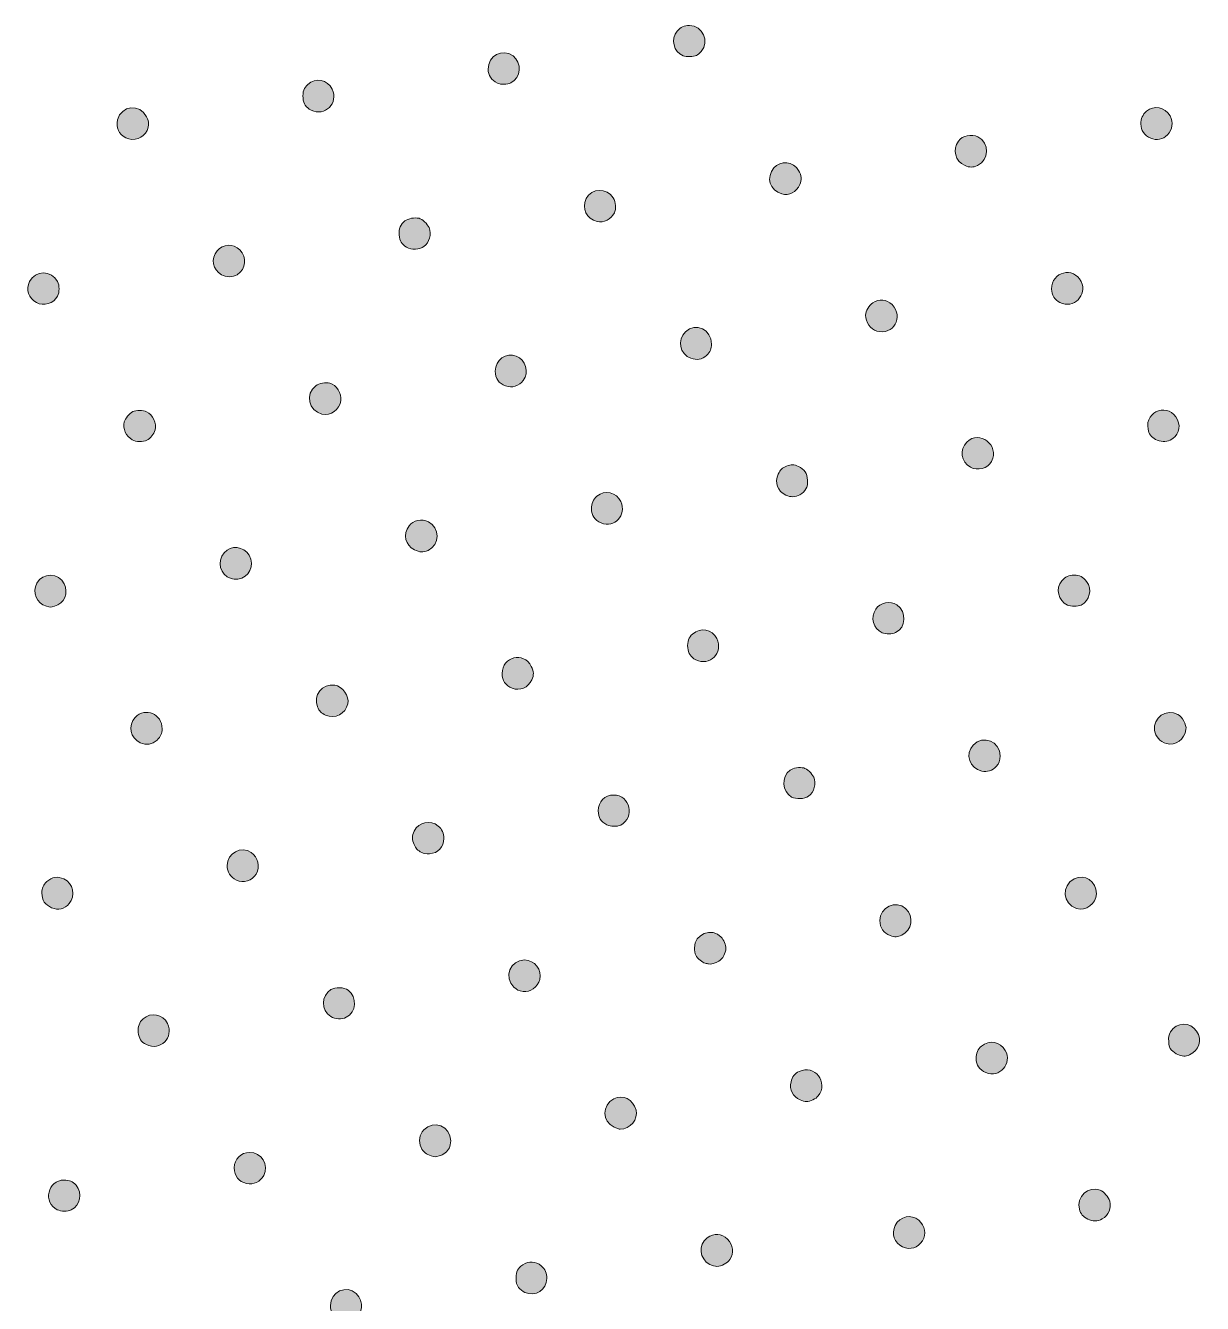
# Model space of a CAD drawing. Extents: x 0 to 500, y 2 to 498.
# Drawn here: x 368.6 to 492.3, y 363.2 to 497.4 of the extents above; entities that cross this region are included whole.
import ezdxf

# ---------------------------------------------------------------- set-up
doc = ezdxf.new("R2010")
doc.units = 0
doc.header["$MEASUREMENT"] = 0
doc.layers.add('LAYER_1', color=7, linetype='Continuous', lineweight=0)

# ---------------------------------------------------------------- blocks, each defined once
blk = doc.blocks.new('Block_0')
at = {"layer": 'LAYER_1', "true_color": 0x000000, "transparency": 33554687}
h = blk.add_hatch(color=18, dxfattribs=at)
h.dxf.hatch_style = 2
edge = h.paths.add_edge_path()
edge.add_spline(control_points=[(439.13, 494.27), (439.27, 494.35), (439.5, 494.54), (439.63, 494.7), (440.53, 495.76), (439.78, 497.41), (438.41, 497.41), (437.82, 497.41), (437.49, 497.26), (437.1, 496.81), (436.4, 496.02), (436.74, 494.63), (437.73, 494.24), (437.73, 494.24), (437.73, 494.24), (437.73, 494.24), (438.08, 494.1), (438.83, 494.12), (439.13, 494.27)], knot_values=[0, 0, 0, 0, 1, 1, 1, 2, 2, 2, 3, 3, 3, 4, 4, 4, 5, 5, 5, 6, 6, 6, 6], degree=3, periodic=0)
h = blk.add_hatch(color=18, dxfattribs=at)
h.dxf.hatch_style = 2
edge = h.paths.add_edge_path()
edge.add_spline(control_points=[(419.86, 494.23), (418.72, 495.04), (417.24, 494.25), (417.24, 492.82), (417.24, 492.19), (417.59, 491.67), (418.22, 491.37), (418.6, 491.19), (419.24, 491.2), (419.64, 491.39), (420.69, 491.89), (420.82, 493.54), (419.86, 494.23)], knot_values=[0, 0, 0, 0, 1, 1, 1, 2, 2, 2, 3, 3, 3, 4, 4, 4, 4], degree=3, periodic=0)
h = blk.add_hatch(color=18, dxfattribs=at)
h.dxf.hatch_style = 2
edge = h.paths.add_edge_path()
edge.add_spline(control_points=[(398.29, 491.23), (397.9, 490.88), (397.74, 490.43), (397.79, 489.79), (397.84, 489.18), (398.1, 488.8), (398.64, 488.53), (400.1, 487.8), (401.56, 489.27), (400.85, 490.74), (400.37, 491.73), (399.13, 491.96), (398.29, 491.23)], knot_values=[0, 0, 0, 0, 1, 1, 1, 2, 2, 2, 3, 3, 3, 4, 4, 4, 4], degree=3, periodic=0)
h = blk.add_hatch(color=18, dxfattribs=at)
h.dxf.hatch_style = 2
edge = h.paths.add_edge_path()
edge.add_spline(control_points=[(381.35, 487.82), (380.65, 489.23), (378.68, 489.03), (378.31, 487.51), (378.12, 486.68), (378.42, 486.01), (379.17, 485.62), (380.01, 485.2), (381.02, 485.55), (381.4, 486.4), (381.64, 486.92), (381.63, 487.27), (381.35, 487.82)], knot_values=[0, 0, 0, 0, 1, 1, 1, 2, 2, 2, 3, 3, 3, 4, 4, 4, 4], degree=3, periodic=0)
h = blk.add_hatch(color=18, dxfattribs=at)
h.dxf.hatch_style = 2
edge = h.paths.add_edge_path()
edge.add_spline(control_points=[(488.89, 487.91), (488.36, 488.84), (487.19, 489.08), (486.42, 488.4), (486.01, 488.04), (485.83, 487.64), (485.83, 487.07), (485.83, 486.39), (486.18, 485.87), (486.86, 485.58), (487.47, 485.31), (488.15, 485.45), (488.61, 485.92), (489.15, 486.48), (489.26, 487.25), (488.89, 487.91)], knot_values=[0, 0, 0, 0, 1, 1, 1, 2, 2, 2, 3, 3, 3, 4, 4, 4, 5, 5, 5, 5], degree=3, periodic=0)
h = blk.add_hatch(color=18, dxfattribs=at)
h.dxf.hatch_style = 2
edge = h.paths.add_edge_path()
edge.add_spline(control_points=[(468.71, 485.71), (468.03, 486.06), (467.08, 485.85), (466.67, 485.28), (466.01, 484.35), (466.32, 483.18), (467.35, 482.71), (467.82, 482.49), (468.18, 482.49), (468.66, 482.71), (469.91, 483.27), (469.93, 485.09), (468.71, 485.71)], knot_values=[0, 0, 0, 0, 1, 1, 1, 2, 2, 2, 3, 3, 3, 4, 4, 4, 4], degree=3, periodic=0)
h = blk.add_hatch(color=18, dxfattribs=at)
h.dxf.hatch_style = 2
edge = h.paths.add_edge_path()
edge.add_spline(control_points=[(449.87, 482.2), (449.34, 483.14), (447.95, 483.27), (447.26, 482.45), (446.42, 481.47), (446.84, 480.1), (448.1, 479.72), (448.86, 479.49), (449.64, 479.9), (450, 480.72), (450.22, 481.21), (450.18, 481.64), (449.87, 482.2)], knot_values=[0, 0, 0, 0, 1, 1, 1, 2, 2, 2, 3, 3, 3, 4, 4, 4, 4], degree=3, periodic=0)
h = blk.add_hatch(color=18, dxfattribs=at)
h.dxf.hatch_style = 2
edge = h.paths.add_edge_path()
edge.add_spline(control_points=[(430.38, 479.32), (429.75, 480.4), (428.08, 480.35), (427.54, 479.23), (427.04, 478.19), (427.57, 477.08), (428.69, 476.82), (429.4, 476.66), (430.16, 477.04), (430.51, 477.73), (430.71, 478.1), (430.64, 478.87), (430.38, 479.32)], knot_values=[0, 0, 0, 0, 1, 1, 1, 2, 2, 2, 3, 3, 3, 4, 4, 4, 4], degree=3, periodic=0)
h = blk.add_hatch(color=18, dxfattribs=at)
h.dxf.hatch_style = 2
edge = h.paths.add_edge_path()
edge.add_spline(control_points=[(411.03, 476.2), (410.88, 476.56), (410.31, 477.08), (409.98, 477.16), (409.53, 477.27), (408.84, 477.14), (408.5, 476.89), (408.04, 476.53), (407.85, 476.07), (407.9, 475.41), (407.94, 474.77), (408.14, 474.45), (408.68, 474.13), (409.17, 473.84), (410.03, 473.87), (410.48, 474.19), (411.07, 474.61), (411.32, 475.5), (411.03, 476.2)], knot_values=[0, 0, 0, 0, 1, 1, 1, 2, 2, 2, 3, 3, 3, 4, 4, 4, 5, 5, 5, 6, 6, 6, 6], degree=3, periodic=0)
h = blk.add_hatch(color=18, dxfattribs=at)
h.dxf.hatch_style = 2
edge = h.paths.add_edge_path()
edge.add_spline(control_points=[(390.86, 471.23), (391.81, 471.88), (391.93, 473.05), (391.14, 473.84), (390.44, 474.54), (389.4, 474.5), (388.76, 473.73), (388.08, 472.93), (388.29, 471.76), (389.21, 471.23), (389.21, 471.23), (389.21, 471.23), (389.21, 471.23), (389.72, 470.95), (390.43, 470.95), (390.86, 471.23)], knot_values=[0, 0, 0, 0, 1, 1, 1, 2, 2, 2, 3, 3, 3, 4, 4, 4, 5, 5, 5, 5], degree=3, periodic=0)
h = blk.add_hatch(color=18, dxfattribs=at)
h.dxf.hatch_style = 2
edge = h.paths.add_edge_path()
edge.add_spline(control_points=[(372.01, 468.99), (372.21, 469.37), (372.21, 470.14), (372.01, 470.52), (371.38, 471.74), (369.64, 471.74), (369.05, 470.52), (368.64, 469.66), (368.93, 468.77), (369.79, 468.3), (369.79, 468.3), (369.79, 468.3), (369.79, 468.3), (370.53, 467.89), (371.61, 468.23), (372.01, 468.99)], knot_values=[0, 0, 0, 0, 1, 1, 1, 2, 2, 2, 3, 3, 3, 4, 4, 4, 5, 5, 5, 5], degree=3, periodic=0)
h = blk.add_hatch(color=18, dxfattribs=at)
h.dxf.hatch_style = 2
edge = h.paths.add_edge_path()
edge.add_spline(control_points=[(476.45, 469.73), (476.46, 469.1), (476.76, 468.6), (477.33, 468.32), (478.75, 467.6), (480.25, 469.09), (479.55, 470.52), (478.77, 472.14), (476.44, 471.55), (476.45, 469.73)], knot_values=[0, 0, 0, 0, 1, 1, 1, 2, 2, 2, 3, 3, 3, 3], degree=3, periodic=0)
h = blk.add_hatch(color=18, dxfattribs=at)
h.dxf.hatch_style = 2
edge = h.paths.add_edge_path()
edge.add_spline(control_points=[(457.65, 468.28), (457.3, 468.05), (456.91, 467.37), (456.91, 467), (456.92, 466.26), (457.43, 465.51), (458.07, 465.32), (459.82, 464.82), (460.98, 466.8), (459.68, 468.09), (459.1, 468.67), (458.35, 468.75), (457.65, 468.28)], knot_values=[0, 0, 0, 0, 1, 1, 1, 2, 2, 2, 3, 3, 3, 4, 4, 4, 4], degree=3, periodic=0)
h = blk.add_hatch(color=18, dxfattribs=at)
h.dxf.hatch_style = 2
edge = h.paths.add_edge_path()
edge.add_spline(control_points=[(440.72, 463.95), (440.72, 465.47), (439.06, 466.25), (437.98, 465.24), (437.06, 464.38), (437.37, 462.87), (438.54, 462.46), (439.17, 462.23), (439.74, 462.33), (440.19, 462.76), (440.58, 463.13), (440.72, 463.46), (440.72, 463.95)], knot_values=[0, 0, 0, 0, 1, 1, 1, 2, 2, 2, 3, 3, 3, 4, 4, 4, 4], degree=3, periodic=0)
h = blk.add_hatch(color=18, dxfattribs=at)
h.dxf.hatch_style = 2
edge = h.paths.add_edge_path()
edge.add_spline(control_points=[(420.2, 462.69), (419.13, 463.09), (417.99, 462.28), (417.99, 461.11), (417.99, 460.35), (418.36, 459.81), (419.08, 459.55), (419.74, 459.31), (420.5, 459.54), (420.94, 460.13), (421.57, 460.95), (421.18, 462.32), (420.2, 462.69)], knot_values=[0, 0, 0, 0, 1, 1, 1, 2, 2, 2, 3, 3, 3, 4, 4, 4, 4], degree=3, periodic=0)
h = blk.add_hatch(color=18, dxfattribs=at)
h.dxf.hatch_style = 2
edge = h.paths.add_edge_path()
edge.add_spline(control_points=[(400.62, 459.85), (400.17, 459.96), (399.48, 459.83), (399.13, 459.57), (397.99, 458.7), (398.38, 456.95), (399.78, 456.6), (400.68, 456.38), (401.64, 457.06), (401.77, 458.01), (401.87, 458.74), (401.28, 459.68), (400.62, 459.85)], knot_values=[0, 0, 0, 0, 1, 1, 1, 2, 2, 2, 3, 3, 3, 4, 4, 4, 4], degree=3, periodic=0)
h = blk.add_hatch(color=18, dxfattribs=at)
h.dxf.hatch_style = 2
edge = h.paths.add_edge_path()
edge.add_spline(control_points=[(489.68, 456), (488.83, 457.83), (486.22, 457), (486.58, 455.02), (486.67, 454.52), (486.91, 454.19), (487.38, 453.92), (487.81, 453.68), (488.51, 453.64), (488.9, 453.84), (489.74, 454.28), (490.06, 455.17), (489.68, 456)], knot_values=[0, 0, 0, 0, 1, 1, 1, 2, 2, 2, 3, 3, 3, 4, 4, 4, 4], degree=3, periodic=0)
h = blk.add_hatch(color=18, dxfattribs=at)
h.dxf.hatch_style = 2
edge = h.paths.add_edge_path()
edge.add_spline(control_points=[(381.39, 453.85), (381.77, 454.04), (382.12, 454.5), (382.24, 454.93), (382.43, 455.63), (382.02, 456.52), (381.36, 456.83), (380.96, 457.02), (380.26, 457.03), (379.91, 456.85), (379.54, 456.66), (379.09, 456.11), (379.01, 455.77), (378.85, 455.04), (379.18, 454.29), (379.85, 453.88), (379.85, 453.88), (379.85, 453.88), (379.85, 453.88), (380.2, 453.67), (381.01, 453.65), (381.39, 453.85)], knot_values=[0, 0, 0, 0, 1, 1, 1, 2, 2, 2, 3, 3, 3, 4, 4, 4, 5, 5, 5, 6, 6, 6, 7, 7, 7, 7], degree=3, periodic=0)
h = blk.add_hatch(color=18, dxfattribs=at)
h.dxf.hatch_style = 2
edge = h.paths.add_edge_path()
edge.add_spline(control_points=[(467.53, 453.65), (466.75, 452.88), (466.94, 451.58), (467.91, 451.02), (468.65, 450.59), (469.77, 450.89), (470.14, 451.63), (471.01, 453.33), (468.86, 454.99), (467.53, 453.65)], knot_values=[0, 0, 0, 0, 1, 1, 1, 2, 2, 2, 3, 3, 3, 3], degree=3, periodic=0)
h = blk.add_hatch(color=18, dxfattribs=at)
h.dxf.hatch_style = 2
edge = h.paths.add_edge_path()
edge.add_spline(control_points=[(450.81, 449.65), (450.77, 450.35), (450.45, 450.83), (449.86, 451.1), (449.39, 451.31), (449.06, 451.32), (448.61, 451.13), (448.14, 450.94), (447.94, 450.74), (447.73, 450.29), (447.32, 449.39), (447.65, 448.5), (448.54, 448.08), (449.04, 447.85), (449.5, 447.86), (450, 448.13), (450.59, 448.44), (450.85, 448.92), (450.81, 449.65)], knot_values=[0, 0, 0, 0, 1, 1, 1, 2, 2, 2, 3, 3, 3, 4, 4, 4, 5, 5, 5, 6, 6, 6, 6], degree=3, periodic=0)
h = blk.add_hatch(color=18, dxfattribs=at)
h.dxf.hatch_style = 2
edge = h.paths.add_edge_path()
edge.add_spline(control_points=[(428.68, 447.97), (428.27, 447.61), (428.09, 447.21), (428.09, 446.64), (428.09, 445.96), (428.45, 445.45), (429.12, 445.16), (430.51, 444.55), (431.83, 445.99), (431.19, 447.4), (430.74, 448.38), (429.48, 448.67), (428.68, 447.97)], knot_values=[0, 0, 0, 0, 1, 1, 1, 2, 2, 2, 3, 3, 3, 4, 4, 4, 4], degree=3, periodic=0)
h = blk.add_hatch(color=18, dxfattribs=at)
h.dxf.hatch_style = 2
edge = h.paths.add_edge_path()
edge.add_spline(control_points=[(410.97, 445.29), (410.3, 445.63), (409.34, 445.43), (408.93, 444.85), (408.28, 443.94), (408.53, 442.82), (409.49, 442.35), (410.06, 442.06), (410.41, 442.05), (410.93, 442.28), (412.17, 442.85), (412.2, 444.66), (410.97, 445.29)], knot_values=[0, 0, 0, 0, 1, 1, 1, 2, 2, 2, 3, 3, 3, 4, 4, 4, 4], degree=3, periodic=0)
h = blk.add_hatch(color=18, dxfattribs=at)
h.dxf.hatch_style = 2
edge = h.paths.add_edge_path()
edge.add_spline(control_points=[(392.13, 441.76), (391.56, 442.73), (390.22, 442.86), (389.52, 442.03), (388.71, 441.07), (389.06, 439.75), (390.24, 439.31), (390.39, 439.26), (390.71, 439.23), (390.94, 439.26), (392.13, 439.38), (392.75, 440.7), (392.13, 441.76)], knot_values=[0, 0, 0, 0, 1, 1, 1, 2, 2, 2, 3, 3, 3, 4, 4, 4, 4], degree=3, periodic=0)
h = blk.add_hatch(color=18, dxfattribs=at)
h.dxf.hatch_style = 2
edge = h.paths.add_edge_path()
edge.add_spline(control_points=[(372.7, 438.78), (372.14, 439.93), (370.42, 439.97), (369.82, 438.83), (369.31, 437.86), (369.78, 436.71), (370.83, 436.41), (371.26, 436.29), (371.28, 436.29), (371.69, 436.4), (372.7, 436.68), (373.17, 437.8), (372.7, 438.78)], knot_values=[0, 0, 0, 0, 1, 1, 1, 2, 2, 2, 3, 3, 3, 4, 4, 4, 4], degree=3, periodic=0)
h = blk.add_hatch(color=18, dxfattribs=at)
h.dxf.hatch_style = 2
edge = h.paths.add_edge_path()
edge.add_spline(control_points=[(479.54, 436.53), (480.47, 437.01), (480.74, 438.15), (480.12, 439.01), (479.77, 439.49), (479.41, 439.67), (478.81, 439.67), (478.24, 439.67), (477.91, 439.52), (477.52, 439.07), (476.84, 438.3), (477.15, 436.96), (478.11, 436.53), (478.11, 436.53), (478.11, 436.53), (478.11, 436.53), (478.48, 436.37), (479.22, 436.36), (479.54, 436.53)], knot_values=[0, 0, 0, 0, 1, 1, 1, 2, 2, 2, 3, 3, 3, 4, 4, 4, 5, 5, 5, 6, 6, 6, 6], degree=3, periodic=0)
h = blk.add_hatch(color=18, dxfattribs=at)
h.dxf.hatch_style = 2
edge = h.paths.add_edge_path()
edge.add_spline(control_points=[(460.19, 436.55), (459.48, 437.02), (458.44, 436.81), (457.97, 436.1), (457.38, 435.22), (457.7, 434.04), (458.64, 433.63), (459.03, 433.46), (459.68, 433.47), (460.06, 433.65), (461.17, 434.17), (461.24, 435.85), (460.19, 436.55)], knot_values=[0, 0, 0, 0, 1, 1, 1, 2, 2, 2, 3, 3, 3, 4, 4, 4, 4], degree=3, periodic=0)
h = blk.add_hatch(color=18, dxfattribs=at)
h.dxf.hatch_style = 2
edge = h.paths.add_edge_path()
edge.add_spline(control_points=[(438.72, 433.49), (438.32, 433.14), (438.16, 432.69), (438.22, 432.05), (438.27, 431.45), (438.53, 431.06), (439.06, 430.79), (440.53, 430.06), (441.99, 431.52), (441.27, 433.01), (440.8, 433.99), (439.56, 434.23), (438.72, 433.49)], knot_values=[0, 0, 0, 0, 1, 1, 1, 2, 2, 2, 3, 3, 3, 4, 4, 4, 4], degree=3, periodic=0)
h = blk.add_hatch(color=18, dxfattribs=at)
h.dxf.hatch_style = 2
edge = h.paths.add_edge_path()
edge.add_spline(control_points=[(421.78, 430.09), (420.98, 431.68), (418.71, 431.13), (418.71, 429.33), (418.71, 428.6), (419.07, 428.08), (419.78, 427.8), (420.57, 427.48), (421.45, 427.86), (421.83, 428.68), (422.07, 429.18), (422.05, 429.54), (421.78, 430.09)], knot_values=[0, 0, 0, 0, 1, 1, 1, 2, 2, 2, 3, 3, 3, 4, 4, 4, 4], degree=3, periodic=0)
h = blk.add_hatch(color=18, dxfattribs=at)
h.dxf.hatch_style = 2
edge = h.paths.add_edge_path()
edge.add_spline(control_points=[(401.12, 428.12), (399.81, 428.31), (398.82, 427.06), (399.32, 425.85), (399.51, 425.38), (399.71, 425.17), (400.16, 424.97), (401.14, 424.52), (402.27, 425.1), (402.5, 426.17), (402.66, 426.97), (401.94, 427.99), (401.12, 428.12)], knot_values=[0, 0, 0, 0, 1, 1, 1, 2, 2, 2, 3, 3, 3, 4, 4, 4, 4], degree=3, periodic=0)
h = blk.add_hatch(color=18, dxfattribs=at)
h.dxf.hatch_style = 2
edge = h.paths.add_edge_path()
edge.add_spline(control_points=[(382.99, 423.53), (382.99, 425.09), (381.22, 425.85), (380.16, 424.73), (379.36, 423.89), (379.62, 422.56), (380.69, 422.07), (381.32, 421.78), (381.97, 421.88), (382.45, 422.34), (382.84, 422.7), (382.99, 423.04), (382.99, 423.53)], knot_values=[0, 0, 0, 0, 1, 1, 1, 2, 2, 2, 3, 3, 3, 4, 4, 4, 4], degree=3, periodic=0)
h = blk.add_hatch(color=18, dxfattribs=at)
h.dxf.hatch_style = 2
edge = h.paths.add_edge_path()
edge.add_spline(control_points=[(489.71, 425.05), (488.53, 425.71), (487.06, 424.69), (487.27, 423.37), (487.38, 422.68), (487.8, 422.21), (488.52, 421.98), (489.45, 421.69), (490.44, 422.41), (490.57, 423.47), (490.64, 423.98), (490.2, 424.78), (489.71, 425.05)], knot_values=[0, 0, 0, 0, 1, 1, 1, 2, 2, 2, 3, 3, 3, 4, 4, 4, 4], degree=3, periodic=0)
h = blk.add_hatch(color=18, dxfattribs=at)
h.dxf.hatch_style = 2
edge = h.paths.add_edge_path()
edge.add_spline(control_points=[(471.04, 420.69), (471.04, 422.21), (469.25, 422.94), (468.22, 421.83), (467.32, 420.88), (467.81, 419.38), (469.11, 419.09), (469.65, 418.96), (470.26, 419.16), (470.63, 419.57), (470.95, 419.92), (471.04, 420.17), (471.04, 420.69)], knot_values=[0, 0, 0, 0, 1, 1, 1, 2, 2, 2, 3, 3, 3, 4, 4, 4, 4], degree=3, periodic=0)
h = blk.add_hatch(color=18, dxfattribs=at)
h.dxf.hatch_style = 2
edge = h.paths.add_edge_path()
edge.add_spline(control_points=[(451.45, 418.46), (451.3, 418.82), (450.74, 419.34), (450.4, 419.42), (449.99, 419.53), (449.28, 419.41), (448.97, 419.19), (448.02, 418.51), (448.11, 416.93), (449.13, 416.37), (449.61, 416.11), (450.48, 416.15), (450.91, 416.45), (451.5, 416.88), (451.74, 417.77), (451.45, 418.46)], knot_values=[0, 0, 0, 0, 1, 1, 1, 2, 2, 2, 3, 3, 3, 4, 4, 4, 5, 5, 5, 5], degree=3, periodic=0)
h = blk.add_hatch(color=18, dxfattribs=at)
h.dxf.hatch_style = 2
edge = h.paths.add_edge_path()
edge.add_spline(control_points=[(430.43, 416.58), (429.49, 416.58), (428.81, 415.89), (428.81, 414.92), (428.81, 414.22), (429.08, 413.78), (429.73, 413.44), (430.08, 413.25), (430.83, 413.24), (431.17, 413.42), (432.72, 414.22), (432.16, 416.58), (430.43, 416.58)], knot_values=[0, 0, 0, 0, 1, 1, 1, 2, 2, 2, 3, 3, 3, 4, 4, 4, 4], degree=3, periodic=0)
h = blk.add_hatch(color=18, dxfattribs=at)
h.dxf.hatch_style = 2
edge = h.paths.add_edge_path()
edge.add_spline(control_points=[(411.07, 410.41), (411.99, 410.46), (412.6, 411.11), (412.59, 412.02), (412.58, 412.57), (412.4, 412.98), (412, 413.32), (411.18, 414.01), (409.94, 413.75), (409.48, 412.79), (409.24, 412.29), (409.23, 411.86), (409.46, 411.37), (409.64, 410.96), (409.83, 410.77), (410.27, 410.53), (410.27, 410.53), (410.27, 410.53), (410.27, 410.53), (410.46, 410.43), (410.71, 410.39), (411.07, 410.41)], knot_values=[0, 0, 0, 0, 1, 1, 1, 2, 2, 2, 3, 3, 3, 4, 4, 4, 5, 5, 5, 6, 6, 6, 7, 7, 7, 7], degree=3, periodic=0)
h = blk.add_hatch(color=18, dxfattribs=at)
h.dxf.hatch_style = 2
edge = h.paths.add_edge_path()
edge.add_spline(control_points=[(392.36, 410.54), (391.28, 411.27), (389.82, 410.48), (389.82, 409.17), (389.82, 408.49), (390.14, 407.99), (390.8, 407.64), (391.47, 407.28), (392.5, 407.6), (392.88, 408.28), (393.3, 409.03), (393.07, 410.06), (392.36, 410.54)], knot_values=[0, 0, 0, 0, 1, 1, 1, 2, 2, 2, 3, 3, 3, 4, 4, 4, 4], degree=3, periodic=0)
h = blk.add_hatch(color=18, dxfattribs=at)
h.dxf.hatch_style = 2
edge = h.paths.add_edge_path()
edge.add_spline(control_points=[(478.81, 407.76), (477.46, 407.08), (477.62, 405.13), (479.06, 404.67), (480.07, 404.35), (481.15, 405.15), (481.15, 406.21), (481.15, 407.52), (479.92, 408.33), (478.81, 407.76)], knot_values=[0, 0, 0, 0, 1, 1, 1, 2, 2, 2, 3, 3, 3, 3], degree=3, periodic=0)
h = blk.add_hatch(color=18, dxfattribs=at)
h.dxf.hatch_style = 2
edge = h.paths.add_edge_path()
edge.add_spline(control_points=[(372.66, 407.77), (372.02, 408.06), (371.39, 407.96), (370.88, 407.49), (370.5, 407.14), (370.35, 406.81), (370.35, 406.27), (370.35, 405.54), (370.69, 405.03), (371.38, 404.73), (372.06, 404.44), (372.72, 404.6), (373.23, 405.17), (373.93, 405.97), (373.64, 407.33), (372.66, 407.77)], knot_values=[0, 0, 0, 0, 1, 1, 1, 2, 2, 2, 3, 3, 3, 4, 4, 4, 5, 5, 5, 5], degree=3, periodic=0)
h = blk.add_hatch(color=18, dxfattribs=at)
h.dxf.hatch_style = 2
edge = h.paths.add_edge_path()
edge.add_spline(control_points=[(461.11, 404.65), (460.09, 405.59), (458.41, 404.8), (458.41, 403.38), (458.41, 402.61), (458.79, 402.07), (459.5, 401.82), (459.99, 401.64), (460.26, 401.65), (460.71, 401.86), (461.8, 402.35), (462.01, 403.81), (461.11, 404.65)], knot_values=[0, 0, 0, 0, 1, 1, 1, 2, 2, 2, 3, 3, 3, 4, 4, 4, 4], degree=3, periodic=0)
h = blk.add_hatch(color=18, dxfattribs=at)
h.dxf.hatch_style = 2
edge = h.paths.add_edge_path()
edge.add_spline(control_points=[(442.22, 400.45), (442.22, 400.82), (442, 401.37), (441.73, 401.66), (440.75, 402.71), (438.92, 401.98), (438.92, 400.53), (438.92, 400.26), (438.99, 399.91), (439.07, 399.75), (439.26, 399.38), (439.73, 398.98), (440.05, 398.91), (440.19, 398.88), (440.35, 398.84), (440.4, 398.83), (440.6, 398.76), (441.16, 398.91), (441.49, 399.11), (441.87, 399.36), (442.22, 400), (442.22, 400.45)], knot_values=[0, 0, 0, 0, 1, 1, 1, 2, 2, 2, 3, 3, 3, 4, 4, 4, 5, 5, 5, 6, 6, 6, 7, 7, 7, 7], degree=3, periodic=0)
h = blk.add_hatch(color=18, dxfattribs=at)
h.dxf.hatch_style = 2
edge = h.paths.add_edge_path()
edge.add_spline(control_points=[(421.08, 399.25), (419.55, 399.25), (418.83, 397.42), (419.95, 396.41), (420.29, 396.1), (420.42, 396.03), (420.93, 395.95), (421.65, 395.83), (422.45, 396.41), (422.67, 397.19), (422.94, 398.2), (422.12, 399.25), (421.08, 399.25)], knot_values=[0, 0, 0, 0, 1, 1, 1, 2, 2, 2, 3, 3, 3, 4, 4, 4, 4], degree=3, periodic=0)
h = blk.add_hatch(color=18, dxfattribs=at)
h.dxf.hatch_style = 2
edge = h.paths.add_edge_path()
edge.add_spline(control_points=[(402.53, 396.08), (402.08, 396.4), (401.22, 396.43), (400.72, 396.14), (399.69, 395.55), (399.68, 393.92), (400.71, 393.31), (401.17, 393.03), (401.84, 392.99), (402.33, 393.23), (403.39, 393.73), (403.51, 395.38), (402.53, 396.08)], knot_values=[0, 0, 0, 0, 1, 1, 1, 2, 2, 2, 3, 3, 3, 4, 4, 4, 4], degree=3, periodic=0)
h = blk.add_hatch(color=18, dxfattribs=at)
h.dxf.hatch_style = 2
edge = h.paths.add_edge_path()
edge.add_spline(control_points=[(380.98, 393.06), (380.58, 392.72), (380.43, 392.26), (380.48, 391.63), (380.53, 391.02), (380.79, 390.63), (381.33, 390.37), (382.8, 389.64), (384.26, 391.1), (383.54, 392.58), (383.06, 393.57), (381.82, 393.8), (380.98, 393.06)], knot_values=[0, 0, 0, 0, 1, 1, 1, 2, 2, 2, 3, 3, 3, 4, 4, 4, 4], degree=3, periodic=0)
h = blk.add_hatch(color=18, dxfattribs=at)
h.dxf.hatch_style = 2
edge = h.paths.add_edge_path()
edge.add_spline(control_points=[(491.69, 391.77), (491.03, 392.76), (489.55, 392.73), (488.95, 391.7), (488.74, 391.34), (488.71, 391.21), (488.75, 390.68), (488.78, 390.17), (488.83, 390.04), (489.06, 389.79), (489.21, 389.62), (489.51, 389.41), (489.71, 389.32), (490.17, 389.11), (490.5, 389.1), (490.95, 389.29), (491.97, 389.71), (492.3, 390.84), (491.69, 391.77)], knot_values=[0, 0, 0, 0, 1, 1, 1, 2, 2, 2, 3, 3, 3, 4, 4, 4, 5, 5, 5, 6, 6, 6, 6], degree=3, periodic=0)
h = blk.add_hatch(color=18, dxfattribs=at)
h.dxf.hatch_style = 2
edge = h.paths.add_edge_path()
edge.add_spline(control_points=[(469.07, 390.2), (468.7, 389.88), (468.52, 389.46), (468.52, 388.91), (468.52, 388.22), (468.87, 387.71), (469.55, 387.42), (470.97, 386.8), (472.35, 388.39), (471.58, 389.75), (471.05, 390.69), (469.9, 390.89), (469.07, 390.2)], knot_values=[0, 0, 0, 0, 1, 1, 1, 2, 2, 2, 3, 3, 3, 4, 4, 4, 4], degree=3, periodic=0)
h = blk.add_hatch(color=18, dxfattribs=at)
h.dxf.hatch_style = 2
edge = h.paths.add_edge_path()
edge.add_spline(control_points=[(451.93, 384.97), (453.04, 386.38), (451.53, 388.32), (449.93, 387.54), (449.45, 387.31), (449.19, 386.98), (449.07, 386.44), (448.88, 385.62), (449.25, 384.9), (450.03, 384.55), (450.24, 384.45), (450.54, 384.37), (450.69, 384.37), (451.08, 384.37), (451.7, 384.67), (451.93, 384.97)], knot_values=[0, 0, 0, 0, 1, 1, 1, 2, 2, 2, 3, 3, 3, 4, 4, 4, 5, 5, 5, 5], degree=3, periodic=0)
h = blk.add_hatch(color=18, dxfattribs=at)
h.dxf.hatch_style = 2
edge = h.paths.add_edge_path()
edge.add_spline(control_points=[(431.13, 381.47), (432.17, 381.47), (433.04, 382.53), (432.78, 383.49), (432.47, 384.63), (431.42, 385.15), (430.44, 384.65), (429.19, 384.02), (429.21, 382.28), (430.47, 381.69), (430.47, 381.69), (430.47, 381.69), (430.47, 381.69), (430.73, 381.57), (431.03, 381.47), (431.13, 381.47)], knot_values=[0, 0, 0, 0, 1, 1, 1, 2, 2, 2, 3, 3, 3, 4, 4, 4, 5, 5, 5, 5], degree=3, periodic=0)
h = blk.add_hatch(color=18, dxfattribs=at)
h.dxf.hatch_style = 2
edge = h.paths.add_edge_path()
edge.add_spline(control_points=[(413.17, 379.51), (413.24, 379.66), (413.31, 379.99), (413.31, 380.26), (413.31, 381.78), (411.51, 382.51), (410.48, 381.41), (410, 380.9), (409.9, 380.22), (410.21, 379.54), (410.4, 379.11), (410.76, 378.82), (411.25, 378.68), (411.68, 378.55), (411.71, 378.55), (412.11, 378.66), (412.52, 378.78), (412.98, 379.14), (413.17, 379.51)], knot_values=[0, 0, 0, 0, 1, 1, 1, 2, 2, 2, 3, 3, 3, 4, 4, 4, 5, 5, 5, 6, 6, 6, 6], degree=3, periodic=0)
h = blk.add_hatch(color=18, dxfattribs=at)
h.dxf.hatch_style = 2
edge = h.paths.add_edge_path()
edge.add_spline(control_points=[(392.19, 379.03), (391.27, 379.03), (390.57, 378.33), (390.57, 377.42), (390.57, 376.57), (391.05, 375.95), (391.84, 375.78), (392.6, 375.62), (393.32, 375.94), (393.66, 376.61), (394.23, 377.72), (393.43, 379.04), (392.19, 379.03)], knot_values=[0, 0, 0, 0, 1, 1, 1, 2, 2, 2, 3, 3, 3, 4, 4, 4, 4], degree=3, periodic=0)
h = blk.add_hatch(color=18, dxfattribs=at)
h.dxf.hatch_style = 2
edge = h.paths.add_edge_path()
edge.add_spline(control_points=[(373.94, 375.58), (373.6, 375.98), (373.25, 376.13), (372.67, 376.13), (370.96, 376.13), (370.43, 373.77), (371.97, 373.01), (372.35, 372.83), (373.09, 372.82), (373.43, 372.99), (374.41, 373.5), (374.65, 374.73), (373.94, 375.58)], knot_values=[0, 0, 0, 0, 1, 1, 1, 2, 2, 2, 3, 3, 3, 4, 4, 4, 4], degree=3, periodic=0)
h = blk.add_hatch(color=18, dxfattribs=at)
h.dxf.hatch_style = 2
edge = h.paths.add_edge_path()
edge.add_spline(control_points=[(482.56, 373.9), (482.42, 374.36), (481.95, 374.9), (481.55, 375.07), (480.34, 375.58), (479.02, 374.37), (479.37, 373.06), (479.5, 372.57), (479.76, 372.26), (480.24, 372.03), (480.75, 371.77), (481.29, 371.78), (481.76, 372.04), (482.44, 372.43), (482.77, 373.19), (482.56, 373.9)], knot_values=[0, 0, 0, 0, 1, 1, 1, 2, 2, 2, 3, 3, 3, 4, 4, 4, 5, 5, 5, 5], degree=3, periodic=0)
h = blk.add_hatch(color=18, dxfattribs=at)
h.dxf.hatch_style = 2
edge = h.paths.add_edge_path()
edge.add_spline(control_points=[(462.49, 371.9), (461.71, 372.59), (460.52, 372.33), (460.02, 371.36), (459.58, 370.51), (459.92, 369.5), (460.79, 369.11), (461.58, 368.75), (462.44, 369.01), (462.87, 369.74), (463.31, 370.49), (463.17, 371.31), (462.49, 371.9)], knot_values=[0, 0, 0, 0, 1, 1, 1, 2, 2, 2, 3, 3, 3, 4, 4, 4, 4], degree=3, periodic=0)
h = blk.add_hatch(color=18, dxfattribs=at)
h.dxf.hatch_style = 2
edge = h.paths.add_edge_path()
edge.add_spline(control_points=[(442.65, 367.78), (443.11, 368.47), (443.01, 369.29), (442.38, 369.92), (441.76, 370.54), (441.01, 370.58), (440.27, 370.05), (439.3, 369.35), (439.44, 367.82), (440.53, 367.27), (440.76, 367.15), (441.1, 367.06), (441.29, 367.06), (441.74, 367.06), (442.41, 367.41), (442.65, 367.78)], knot_values=[0, 0, 0, 0, 1, 1, 1, 2, 2, 2, 3, 3, 3, 4, 4, 4, 5, 5, 5, 5], degree=3, periodic=0)
h = blk.add_hatch(color=18, dxfattribs=at)
h.dxf.hatch_style = 2
edge = h.paths.add_edge_path()
edge.add_spline(control_points=[(422.82, 367.12), (422.27, 367.61), (421.51, 367.65), (420.88, 367.22), (420.33, 366.84), (420.18, 366.55), (420.18, 365.85), (420.18, 365.3), (420.22, 365.17), (420.45, 364.86), (420.6, 364.67), (420.9, 364.43), (421.11, 364.33), (422.18, 363.83), (423.41, 364.61), (423.41, 365.79), (423.41, 366.36), (423.24, 366.76), (422.82, 367.12)], knot_values=[0, 0, 0, 0, 1, 1, 1, 2, 2, 2, 3, 3, 3, 4, 4, 4, 5, 5, 5, 6, 6, 6, 6], degree=3, periodic=0)
h = blk.add_hatch(color=18, dxfattribs=at)
h.dxf.hatch_style = 2
edge = h.paths.add_edge_path()
edge.add_spline(control_points=[(403.37, 364.22), (402.35, 365.17), (400.67, 364.38), (400.67, 362.95), (400.67, 362.19), (401.05, 361.65), (401.76, 361.39), (402.25, 361.22), (402.52, 361.23), (402.98, 361.43), (404.07, 361.93), (404.27, 363.38), (403.37, 364.22)], knot_values=[0, 0, 0, 0, 1, 1, 1, 2, 2, 2, 3, 3, 3, 4, 4, 4, 4], degree=3, periodic=0)
at = {"layer": 'LAYER_1'}
for points, knots in [([(439.13, 494.27), (439.27, 494.35), (439.5, 494.54), (439.63, 494.7), (440.53, 495.76), (439.78, 497.41), (438.41, 497.41), (437.82, 497.41), (437.49, 497.26), (437.1, 496.81), (436.4, 496.02), (436.74, 494.63), (437.73, 494.24), (437.73, 494.24), (437.73, 494.24), (437.73, 494.24), (438.08, 494.1), (438.83, 494.12), (439.13, 494.27)], [0, 0, 0, 0, 1, 1, 1, 2, 2, 2, 3, 3, 3, 4, 4, 4, 5, 5, 5, 6, 6, 6, 6]), ([(419.86, 494.23), (418.72, 495.04), (417.24, 494.25), (417.24, 492.82), (417.24, 492.19), (417.59, 491.67), (418.22, 491.37), (418.6, 491.19), (419.24, 491.2), (419.64, 491.39), (420.69, 491.89), (420.82, 493.54), (419.86, 494.23)], [0, 0, 0, 0, 1, 1, 1, 2, 2, 2, 3, 3, 3, 4, 4, 4, 4]), ([(398.29, 491.23), (397.9, 490.88), (397.74, 490.43), (397.79, 489.79), (397.84, 489.18), (398.1, 488.8), (398.64, 488.53), (400.1, 487.8), (401.56, 489.27), (400.85, 490.74), (400.37, 491.73), (399.13, 491.96), (398.29, 491.23)], [0, 0, 0, 0, 1, 1, 1, 2, 2, 2, 3, 3, 3, 4, 4, 4, 4]), ([(381.35, 487.82), (380.65, 489.23), (378.68, 489.03), (378.31, 487.51), (378.12, 486.68), (378.42, 486.01), (379.17, 485.62), (380.01, 485.2), (381.02, 485.55), (381.4, 486.4), (381.64, 486.92), (381.63, 487.27), (381.35, 487.82)], [0, 0, 0, 0, 1, 1, 1, 2, 2, 2, 3, 3, 3, 4, 4, 4, 4]), ([(488.89, 487.91), (488.36, 488.84), (487.19, 489.08), (486.42, 488.4), (486.01, 488.04), (485.83, 487.64), (485.83, 487.07), (485.83, 486.39), (486.18, 485.87), (486.86, 485.58), (487.47, 485.31), (488.15, 485.45), (488.61, 485.92), (489.15, 486.48), (489.26, 487.25), (488.89, 487.91)], [0, 0, 0, 0, 1, 1, 1, 2, 2, 2, 3, 3, 3, 4, 4, 4, 5, 5, 5, 5]), ([(468.71, 485.71), (468.03, 486.06), (467.08, 485.85), (466.67, 485.28), (466.01, 484.35), (466.32, 483.18), (467.35, 482.71), (467.82, 482.49), (468.18, 482.49), (468.66, 482.71), (469.91, 483.27), (469.93, 485.09), (468.71, 485.71)], [0, 0, 0, 0, 1, 1, 1, 2, 2, 2, 3, 3, 3, 4, 4, 4, 4]), ([(449.87, 482.2), (449.34, 483.14), (447.95, 483.27), (447.26, 482.45), (446.42, 481.47), (446.84, 480.1), (448.1, 479.72), (448.86, 479.49), (449.64, 479.9), (450, 480.72), (450.22, 481.21), (450.18, 481.64), (449.87, 482.2)], [0, 0, 0, 0, 1, 1, 1, 2, 2, 2, 3, 3, 3, 4, 4, 4, 4]), ([(430.38, 479.32), (429.75, 480.4), (428.08, 480.35), (427.54, 479.23), (427.04, 478.19), (427.57, 477.08), (428.69, 476.82), (429.4, 476.66), (430.16, 477.04), (430.51, 477.73), (430.71, 478.1), (430.64, 478.87), (430.38, 479.32)], [0, 0, 0, 0, 1, 1, 1, 2, 2, 2, 3, 3, 3, 4, 4, 4, 4]), ([(411.03, 476.2), (410.88, 476.56), (410.31, 477.08), (409.98, 477.16), (409.53, 477.27), (408.84, 477.14), (408.5, 476.89), (408.04, 476.53), (407.85, 476.07), (407.9, 475.41), (407.94, 474.77), (408.14, 474.45), (408.68, 474.13), (409.17, 473.84), (410.03, 473.87), (410.48, 474.19), (411.07, 474.61), (411.32, 475.5), (411.03, 476.2)], [0, 0, 0, 0, 1, 1, 1, 2, 2, 2, 3, 3, 3, 4, 4, 4, 5, 5, 5, 6, 6, 6, 6]), ([(390.86, 471.23), (391.81, 471.88), (391.93, 473.05), (391.14, 473.84), (390.44, 474.54), (389.4, 474.5), (388.76, 473.73), (388.08, 472.93), (388.29, 471.76), (389.21, 471.23), (389.21, 471.23), (389.21, 471.23), (389.21, 471.23), (389.72, 470.95), (390.43, 470.95), (390.86, 471.23)], [0, 0, 0, 0, 1, 1, 1, 2, 2, 2, 3, 3, 3, 4, 4, 4, 5, 5, 5, 5]), ([(372.01, 468.99), (372.21, 469.37), (372.21, 470.14), (372.01, 470.52), (371.38, 471.74), (369.64, 471.74), (369.05, 470.52), (368.64, 469.66), (368.93, 468.77), (369.79, 468.3), (369.79, 468.3), (369.79, 468.3), (369.79, 468.3), (370.53, 467.89), (371.61, 468.23), (372.01, 468.99)], [0, 0, 0, 0, 1, 1, 1, 2, 2, 2, 3, 3, 3, 4, 4, 4, 5, 5, 5, 5]), ([(476.45, 469.73), (476.46, 469.1), (476.76, 468.6), (477.33, 468.32), (478.75, 467.6), (480.25, 469.09), (479.55, 470.52), (478.77, 472.14), (476.44, 471.55), (476.45, 469.73)], [0, 0, 0, 0, 1, 1, 1, 2, 2, 2, 3, 3, 3, 3]), ([(457.65, 468.28), (457.3, 468.05), (456.91, 467.37), (456.91, 467), (456.92, 466.26), (457.43, 465.51), (458.07, 465.32), (459.82, 464.82), (460.98, 466.8), (459.68, 468.09), (459.1, 468.67), (458.35, 468.75), (457.65, 468.28)], [0, 0, 0, 0, 1, 1, 1, 2, 2, 2, 3, 3, 3, 4, 4, 4, 4]), ([(440.72, 463.95), (440.72, 465.47), (439.06, 466.25), (437.98, 465.24), (437.06, 464.38), (437.37, 462.87), (438.54, 462.46), (439.17, 462.23), (439.74, 462.33), (440.19, 462.76), (440.58, 463.13), (440.72, 463.46), (440.72, 463.95)], [0, 0, 0, 0, 1, 1, 1, 2, 2, 2, 3, 3, 3, 4, 4, 4, 4]), ([(420.2, 462.69), (419.13, 463.09), (417.99, 462.28), (417.99, 461.11), (417.99, 460.35), (418.36, 459.81), (419.08, 459.55), (419.74, 459.31), (420.5, 459.54), (420.94, 460.13), (421.57, 460.95), (421.18, 462.32), (420.2, 462.69)], [0, 0, 0, 0, 1, 1, 1, 2, 2, 2, 3, 3, 3, 4, 4, 4, 4]), ([(400.62, 459.85), (400.17, 459.96), (399.48, 459.83), (399.13, 459.57), (397.99, 458.7), (398.38, 456.95), (399.78, 456.6), (400.68, 456.38), (401.64, 457.06), (401.77, 458.01), (401.87, 458.74), (401.28, 459.68), (400.62, 459.85)], [0, 0, 0, 0, 1, 1, 1, 2, 2, 2, 3, 3, 3, 4, 4, 4, 4]), ([(489.68, 456), (488.83, 457.83), (486.22, 457), (486.58, 455.02), (486.67, 454.52), (486.91, 454.19), (487.38, 453.92), (487.81, 453.68), (488.51, 453.64), (488.9, 453.84), (489.74, 454.28), (490.06, 455.17), (489.68, 456)], [0, 0, 0, 0, 1, 1, 1, 2, 2, 2, 3, 3, 3, 4, 4, 4, 4]), ([(381.39, 453.85), (381.77, 454.04), (382.12, 454.5), (382.24, 454.93), (382.43, 455.63), (382.02, 456.52), (381.36, 456.83), (380.96, 457.02), (380.26, 457.03), (379.91, 456.85), (379.54, 456.66), (379.09, 456.11), (379.01, 455.77), (378.85, 455.04), (379.18, 454.29), (379.85, 453.88), (379.85, 453.88), (379.85, 453.88), (379.85, 453.88), (380.2, 453.67), (381.01, 453.65), (381.39, 453.85)], [0, 0, 0, 0, 1, 1, 1, 2, 2, 2, 3, 3, 3, 4, 4, 4, 5, 5, 5, 6, 6, 6, 7, 7, 7, 7]), ([(467.53, 453.65), (466.75, 452.88), (466.94, 451.58), (467.91, 451.02), (468.65, 450.59), (469.77, 450.89), (470.14, 451.63), (471.01, 453.33), (468.86, 454.99), (467.53, 453.65)], [0, 0, 0, 0, 1, 1, 1, 2, 2, 2, 3, 3, 3, 3]), ([(450.81, 449.65), (450.77, 450.35), (450.45, 450.83), (449.86, 451.1), (449.39, 451.31), (449.06, 451.32), (448.61, 451.13), (448.14, 450.94), (447.94, 450.74), (447.73, 450.29), (447.32, 449.39), (447.65, 448.5), (448.54, 448.08), (449.04, 447.85), (449.5, 447.86), (450, 448.13), (450.59, 448.44), (450.85, 448.92), (450.81, 449.65)], [0, 0, 0, 0, 1, 1, 1, 2, 2, 2, 3, 3, 3, 4, 4, 4, 5, 5, 5, 6, 6, 6, 6]), ([(428.68, 447.97), (428.27, 447.61), (428.09, 447.21), (428.09, 446.64), (428.09, 445.96), (428.45, 445.45), (429.12, 445.16), (430.51, 444.55), (431.83, 445.99), (431.19, 447.4), (430.74, 448.38), (429.48, 448.67), (428.68, 447.97)], [0, 0, 0, 0, 1, 1, 1, 2, 2, 2, 3, 3, 3, 4, 4, 4, 4]), ([(410.97, 445.29), (410.3, 445.63), (409.34, 445.43), (408.93, 444.85), (408.28, 443.94), (408.53, 442.82), (409.49, 442.35), (410.06, 442.06), (410.41, 442.05), (410.93, 442.28), (412.17, 442.85), (412.2, 444.66), (410.97, 445.29)], [0, 0, 0, 0, 1, 1, 1, 2, 2, 2, 3, 3, 3, 4, 4, 4, 4]), ([(392.13, 441.76), (391.56, 442.73), (390.22, 442.86), (389.52, 442.03), (388.71, 441.07), (389.06, 439.75), (390.24, 439.31), (390.39, 439.26), (390.71, 439.23), (390.94, 439.26), (392.13, 439.38), (392.75, 440.7), (392.13, 441.76)], [0, 0, 0, 0, 1, 1, 1, 2, 2, 2, 3, 3, 3, 4, 4, 4, 4]), ([(372.7, 438.78), (372.14, 439.93), (370.42, 439.97), (369.82, 438.83), (369.31, 437.86), (369.78, 436.71), (370.83, 436.41), (371.26, 436.29), (371.28, 436.29), (371.69, 436.4), (372.7, 436.68), (373.17, 437.8), (372.7, 438.78)], [0, 0, 0, 0, 1, 1, 1, 2, 2, 2, 3, 3, 3, 4, 4, 4, 4]), ([(479.54, 436.53), (480.47, 437.01), (480.74, 438.15), (480.12, 439.01), (479.77, 439.49), (479.41, 439.67), (478.81, 439.67), (478.24, 439.67), (477.91, 439.52), (477.52, 439.07), (476.84, 438.3), (477.15, 436.96), (478.11, 436.53), (478.11, 436.53), (478.11, 436.53), (478.11, 436.53), (478.48, 436.37), (479.22, 436.36), (479.54, 436.53)], [0, 0, 0, 0, 1, 1, 1, 2, 2, 2, 3, 3, 3, 4, 4, 4, 5, 5, 5, 6, 6, 6, 6]), ([(460.19, 436.55), (459.48, 437.02), (458.44, 436.81), (457.97, 436.1), (457.38, 435.22), (457.7, 434.04), (458.64, 433.63), (459.03, 433.46), (459.68, 433.47), (460.06, 433.65), (461.17, 434.17), (461.24, 435.85), (460.19, 436.55)], [0, 0, 0, 0, 1, 1, 1, 2, 2, 2, 3, 3, 3, 4, 4, 4, 4]), ([(438.72, 433.49), (438.32, 433.14), (438.16, 432.69), (438.22, 432.05), (438.27, 431.45), (438.53, 431.06), (439.06, 430.79), (440.53, 430.06), (441.99, 431.52), (441.27, 433.01), (440.8, 433.99), (439.56, 434.23), (438.72, 433.49)], [0, 0, 0, 0, 1, 1, 1, 2, 2, 2, 3, 3, 3, 4, 4, 4, 4]), ([(421.78, 430.09), (420.98, 431.68), (418.71, 431.13), (418.71, 429.33), (418.71, 428.6), (419.07, 428.08), (419.78, 427.8), (420.57, 427.48), (421.45, 427.86), (421.83, 428.68), (422.07, 429.18), (422.05, 429.54), (421.78, 430.09)], [0, 0, 0, 0, 1, 1, 1, 2, 2, 2, 3, 3, 3, 4, 4, 4, 4]), ([(401.12, 428.12), (399.81, 428.31), (398.82, 427.06), (399.32, 425.85), (399.51, 425.38), (399.71, 425.17), (400.16, 424.97), (401.14, 424.52), (402.27, 425.1), (402.5, 426.17), (402.66, 426.97), (401.94, 427.99), (401.12, 428.12)], [0, 0, 0, 0, 1, 1, 1, 2, 2, 2, 3, 3, 3, 4, 4, 4, 4]), ([(382.99, 423.53), (382.99, 425.09), (381.22, 425.85), (380.16, 424.73), (379.36, 423.89), (379.62, 422.56), (380.69, 422.07), (381.32, 421.78), (381.97, 421.88), (382.45, 422.34), (382.84, 422.7), (382.99, 423.04), (382.99, 423.53)], [0, 0, 0, 0, 1, 1, 1, 2, 2, 2, 3, 3, 3, 4, 4, 4, 4]), ([(489.71, 425.05), (488.53, 425.71), (487.06, 424.69), (487.27, 423.37), (487.38, 422.68), (487.8, 422.21), (488.52, 421.98), (489.45, 421.69), (490.44, 422.41), (490.57, 423.47), (490.64, 423.98), (490.2, 424.78), (489.71, 425.05)], [0, 0, 0, 0, 1, 1, 1, 2, 2, 2, 3, 3, 3, 4, 4, 4, 4]), ([(471.04, 420.69), (471.04, 422.21), (469.25, 422.94), (468.22, 421.83), (467.32, 420.88), (467.81, 419.38), (469.11, 419.09), (469.65, 418.96), (470.26, 419.16), (470.63, 419.57), (470.95, 419.92), (471.04, 420.17), (471.04, 420.69)], [0, 0, 0, 0, 1, 1, 1, 2, 2, 2, 3, 3, 3, 4, 4, 4, 4]), ([(451.45, 418.46), (451.3, 418.82), (450.74, 419.34), (450.4, 419.42), (449.99, 419.53), (449.28, 419.41), (448.97, 419.19), (448.02, 418.51), (448.11, 416.93), (449.13, 416.37), (449.61, 416.11), (450.48, 416.15), (450.91, 416.45), (451.5, 416.88), (451.74, 417.77), (451.45, 418.46)], [0, 0, 0, 0, 1, 1, 1, 2, 2, 2, 3, 3, 3, 4, 4, 4, 5, 5, 5, 5]), ([(430.43, 416.58), (429.49, 416.58), (428.81, 415.89), (428.81, 414.92), (428.81, 414.22), (429.08, 413.78), (429.73, 413.44), (430.08, 413.25), (430.83, 413.24), (431.17, 413.42), (432.72, 414.22), (432.16, 416.58), (430.43, 416.58)], [0, 0, 0, 0, 1, 1, 1, 2, 2, 2, 3, 3, 3, 4, 4, 4, 4]), ([(411.07, 410.41), (411.99, 410.46), (412.6, 411.11), (412.59, 412.02), (412.58, 412.57), (412.4, 412.98), (412, 413.32), (411.18, 414.01), (409.94, 413.75), (409.48, 412.79), (409.24, 412.29), (409.23, 411.86), (409.46, 411.37), (409.64, 410.96), (409.83, 410.77), (410.27, 410.53), (410.27, 410.53), (410.27, 410.53), (410.27, 410.53), (410.46, 410.43), (410.71, 410.39), (411.07, 410.41)], [0, 0, 0, 0, 1, 1, 1, 2, 2, 2, 3, 3, 3, 4, 4, 4, 5, 5, 5, 6, 6, 6, 7, 7, 7, 7]), ([(392.36, 410.54), (391.28, 411.27), (389.82, 410.48), (389.82, 409.17), (389.82, 408.49), (390.14, 407.99), (390.8, 407.64), (391.47, 407.28), (392.5, 407.6), (392.88, 408.28), (393.3, 409.03), (393.07, 410.06), (392.36, 410.54)], [0, 0, 0, 0, 1, 1, 1, 2, 2, 2, 3, 3, 3, 4, 4, 4, 4]), ([(478.81, 407.76), (477.46, 407.08), (477.62, 405.13), (479.06, 404.67), (480.07, 404.35), (481.15, 405.15), (481.15, 406.21), (481.15, 407.52), (479.92, 408.33), (478.81, 407.76)], [0, 0, 0, 0, 1, 1, 1, 2, 2, 2, 3, 3, 3, 3]), ([(372.66, 407.77), (372.02, 408.06), (371.39, 407.96), (370.88, 407.49), (370.5, 407.14), (370.35, 406.81), (370.35, 406.27), (370.35, 405.54), (370.69, 405.03), (371.38, 404.73), (372.06, 404.44), (372.72, 404.6), (373.23, 405.17), (373.93, 405.97), (373.64, 407.33), (372.66, 407.77)], [0, 0, 0, 0, 1, 1, 1, 2, 2, 2, 3, 3, 3, 4, 4, 4, 5, 5, 5, 5]), ([(461.11, 404.65), (460.09, 405.59), (458.41, 404.8), (458.41, 403.38), (458.41, 402.61), (458.79, 402.07), (459.5, 401.82), (459.99, 401.64), (460.26, 401.65), (460.71, 401.86), (461.8, 402.35), (462.01, 403.81), (461.11, 404.65)], [0, 0, 0, 0, 1, 1, 1, 2, 2, 2, 3, 3, 3, 4, 4, 4, 4]), ([(442.22, 400.45), (442.22, 400.82), (442, 401.37), (441.73, 401.66), (440.75, 402.71), (438.92, 401.98), (438.92, 400.53), (438.92, 400.26), (438.99, 399.91), (439.07, 399.75), (439.26, 399.38), (439.73, 398.98), (440.05, 398.91), (440.19, 398.88), (440.35, 398.84), (440.4, 398.83), (440.6, 398.76), (441.16, 398.91), (441.49, 399.11), (441.87, 399.36), (442.22, 400), (442.22, 400.45)], [0, 0, 0, 0, 1, 1, 1, 2, 2, 2, 3, 3, 3, 4, 4, 4, 5, 5, 5, 6, 6, 6, 7, 7, 7, 7]), ([(421.08, 399.25), (419.55, 399.25), (418.83, 397.42), (419.95, 396.41), (420.29, 396.1), (420.42, 396.03), (420.93, 395.95), (421.65, 395.83), (422.45, 396.41), (422.67, 397.19), (422.94, 398.2), (422.12, 399.25), (421.08, 399.25)], [0, 0, 0, 0, 1, 1, 1, 2, 2, 2, 3, 3, 3, 4, 4, 4, 4]), ([(402.53, 396.08), (402.08, 396.4), (401.22, 396.43), (400.72, 396.14), (399.69, 395.55), (399.68, 393.92), (400.71, 393.31), (401.17, 393.03), (401.84, 392.99), (402.33, 393.23), (403.39, 393.73), (403.51, 395.38), (402.53, 396.08)], [0, 0, 0, 0, 1, 1, 1, 2, 2, 2, 3, 3, 3, 4, 4, 4, 4]), ([(380.98, 393.06), (380.58, 392.72), (380.43, 392.26), (380.48, 391.63), (380.53, 391.02), (380.79, 390.63), (381.33, 390.37), (382.8, 389.64), (384.26, 391.1), (383.54, 392.58), (383.06, 393.57), (381.82, 393.8), (380.98, 393.06)], [0, 0, 0, 0, 1, 1, 1, 2, 2, 2, 3, 3, 3, 4, 4, 4, 4]), ([(491.69, 391.77), (491.03, 392.76), (489.55, 392.73), (488.95, 391.7), (488.74, 391.34), (488.71, 391.21), (488.75, 390.68), (488.78, 390.17), (488.83, 390.04), (489.06, 389.79), (489.21, 389.62), (489.51, 389.41), (489.71, 389.32), (490.17, 389.11), (490.5, 389.1), (490.95, 389.29), (491.97, 389.71), (492.3, 390.84), (491.69, 391.77)], [0, 0, 0, 0, 1, 1, 1, 2, 2, 2, 3, 3, 3, 4, 4, 4, 5, 5, 5, 6, 6, 6, 6]), ([(469.07, 390.2), (468.7, 389.88), (468.52, 389.46), (468.52, 388.91), (468.52, 388.22), (468.87, 387.71), (469.55, 387.42), (470.97, 386.8), (472.35, 388.39), (471.58, 389.75), (471.05, 390.69), (469.9, 390.89), (469.07, 390.2)], [0, 0, 0, 0, 1, 1, 1, 2, 2, 2, 3, 3, 3, 4, 4, 4, 4]), ([(451.93, 384.97), (453.04, 386.38), (451.53, 388.32), (449.93, 387.54), (449.45, 387.31), (449.19, 386.98), (449.07, 386.44), (448.88, 385.62), (449.25, 384.9), (450.03, 384.55), (450.24, 384.45), (450.54, 384.37), (450.69, 384.37), (451.08, 384.37), (451.7, 384.67), (451.93, 384.97)], [0, 0, 0, 0, 1, 1, 1, 2, 2, 2, 3, 3, 3, 4, 4, 4, 5, 5, 5, 5]), ([(431.13, 381.47), (432.17, 381.47), (433.04, 382.53), (432.78, 383.49), (432.47, 384.63), (431.42, 385.15), (430.44, 384.65), (429.19, 384.02), (429.21, 382.28), (430.47, 381.69), (430.47, 381.69), (430.47, 381.69), (430.47, 381.69), (430.73, 381.57), (431.03, 381.47), (431.13, 381.47)], [0, 0, 0, 0, 1, 1, 1, 2, 2, 2, 3, 3, 3, 4, 4, 4, 5, 5, 5, 5]), ([(413.17, 379.51), (413.24, 379.66), (413.31, 379.99), (413.31, 380.26), (413.31, 381.78), (411.51, 382.51), (410.48, 381.41), (410, 380.9), (409.9, 380.22), (410.21, 379.54), (410.4, 379.11), (410.76, 378.82), (411.25, 378.68), (411.68, 378.55), (411.71, 378.55), (412.11, 378.66), (412.52, 378.78), (412.98, 379.14), (413.17, 379.51)], [0, 0, 0, 0, 1, 1, 1, 2, 2, 2, 3, 3, 3, 4, 4, 4, 5, 5, 5, 6, 6, 6, 6]), ([(392.19, 379.03), (391.27, 379.03), (390.57, 378.33), (390.57, 377.42), (390.57, 376.57), (391.05, 375.95), (391.84, 375.78), (392.6, 375.62), (393.32, 375.94), (393.66, 376.61), (394.23, 377.72), (393.43, 379.04), (392.19, 379.03)], [0, 0, 0, 0, 1, 1, 1, 2, 2, 2, 3, 3, 3, 4, 4, 4, 4]), ([(373.94, 375.58), (373.6, 375.98), (373.25, 376.13), (372.67, 376.13), (370.96, 376.13), (370.43, 373.77), (371.97, 373.01), (372.35, 372.83), (373.09, 372.82), (373.43, 372.99), (374.41, 373.5), (374.65, 374.73), (373.94, 375.58)], [0, 0, 0, 0, 1, 1, 1, 2, 2, 2, 3, 3, 3, 4, 4, 4, 4]), ([(482.56, 373.9), (482.42, 374.36), (481.95, 374.9), (481.55, 375.07), (480.34, 375.58), (479.02, 374.37), (479.37, 373.06), (479.5, 372.57), (479.76, 372.26), (480.24, 372.03), (480.75, 371.77), (481.29, 371.78), (481.76, 372.04), (482.44, 372.43), (482.77, 373.19), (482.56, 373.9)], [0, 0, 0, 0, 1, 1, 1, 2, 2, 2, 3, 3, 3, 4, 4, 4, 5, 5, 5, 5]), ([(462.49, 371.9), (461.71, 372.59), (460.52, 372.33), (460.02, 371.36), (459.58, 370.51), (459.92, 369.5), (460.79, 369.11), (461.58, 368.75), (462.44, 369.01), (462.87, 369.74), (463.31, 370.49), (463.17, 371.31), (462.49, 371.9)], [0, 0, 0, 0, 1, 1, 1, 2, 2, 2, 3, 3, 3, 4, 4, 4, 4]), ([(442.65, 367.78), (443.11, 368.47), (443.01, 369.29), (442.38, 369.92), (441.76, 370.54), (441.01, 370.58), (440.27, 370.05), (439.3, 369.35), (439.44, 367.82), (440.53, 367.27), (440.76, 367.15), (441.1, 367.06), (441.29, 367.06), (441.74, 367.06), (442.41, 367.41), (442.65, 367.78)], [0, 0, 0, 0, 1, 1, 1, 2, 2, 2, 3, 3, 3, 4, 4, 4, 5, 5, 5, 5]), ([(422.82, 367.12), (422.27, 367.61), (421.51, 367.65), (420.88, 367.22), (420.33, 366.84), (420.18, 366.55), (420.18, 365.85), (420.18, 365.3), (420.22, 365.17), (420.45, 364.86), (420.6, 364.67), (420.9, 364.43), (421.11, 364.33), (422.18, 363.83), (423.41, 364.61), (423.41, 365.79), (423.41, 366.36), (423.24, 366.76), (422.82, 367.12)], [0, 0, 0, 0, 1, 1, 1, 2, 2, 2, 3, 3, 3, 4, 4, 4, 5, 5, 5, 6, 6, 6, 6]), ([(403.37, 364.22), (402.35, 365.17), (400.67, 364.38), (400.67, 362.95), (400.67, 362.19), (401.05, 361.65), (401.76, 361.39), (402.25, 361.22), (402.52, 361.23), (402.98, 361.43), (404.07, 361.93), (404.27, 363.38), (403.37, 364.22)], [0, 0, 0, 0, 1, 1, 1, 2, 2, 2, 3, 3, 3, 4, 4, 4, 4])]:
    blk.add_open_spline(points, degree=3, knots=knots, dxfattribs=at)

msp = doc.modelspace()

# ---------------------------------------------------------------- block references
at = {"layer": 'LAYER_1'}
msp.add_blockref('Block_0', (0, 0), dxfattribs=at)

doc.saveas('drawing.dxf')
